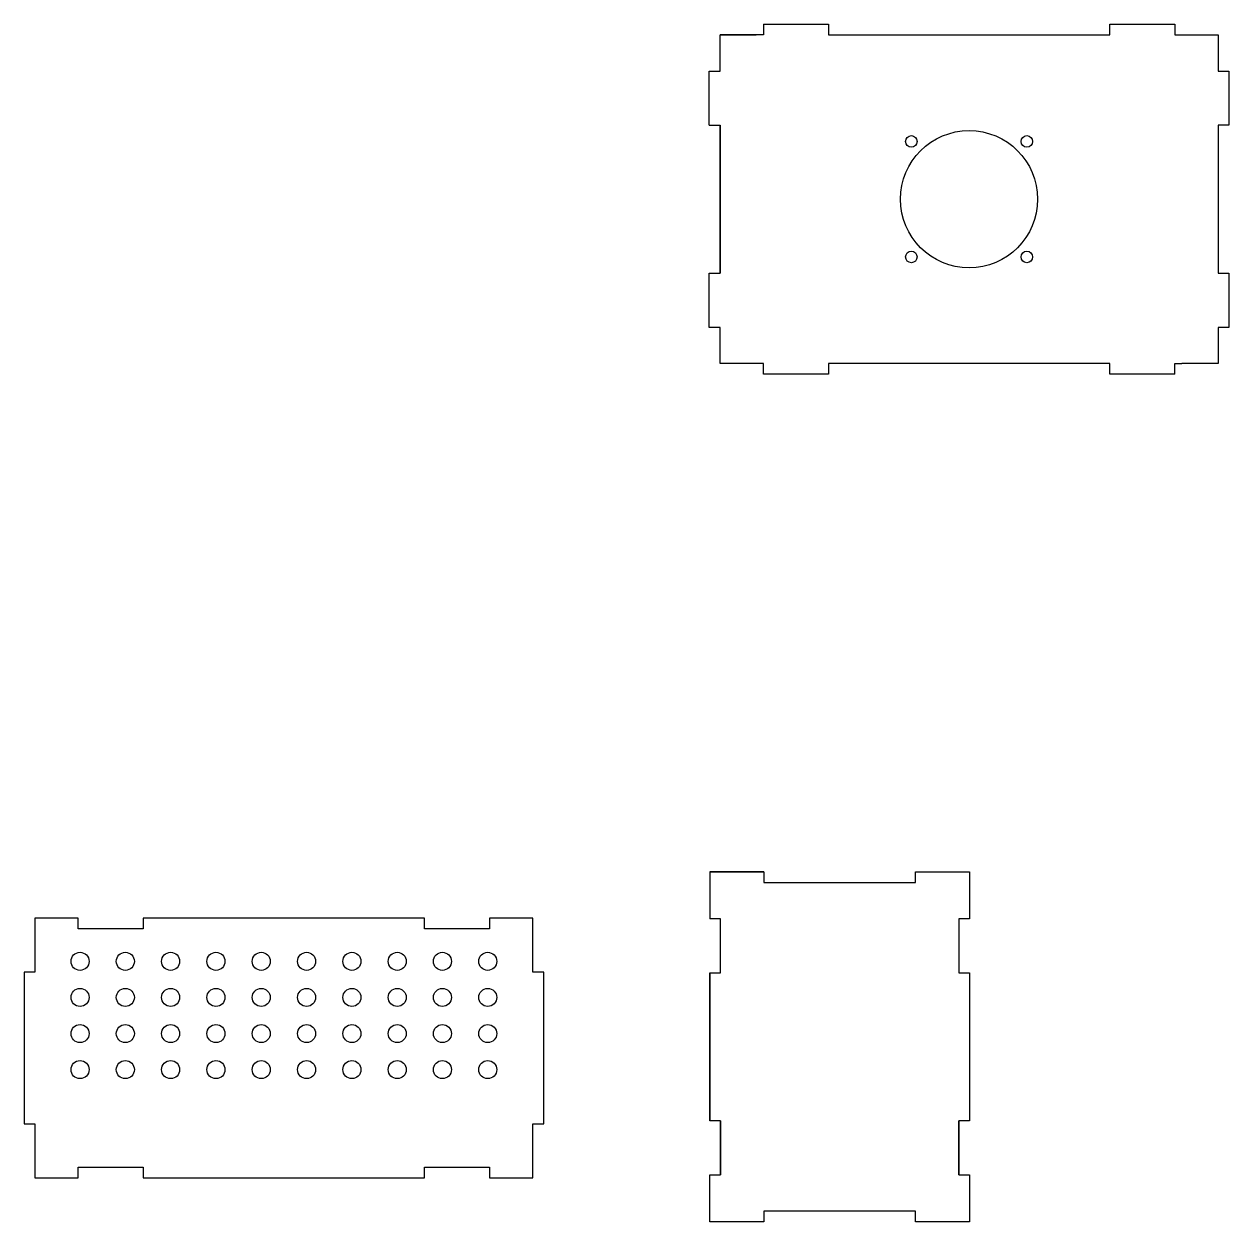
# Model space of a CAD drawing. Header units: millimetres. Extents: x -18 to 316, y -141 to 191.
import ezdxf

# ---------------------------------------------------------------- set-up
doc = ezdxf.new("R2010")
doc.units = ezdxf.units.MM
doc.layers.get('0').update_dxf_attribs({"linetype": 'CONTINUOUS'})

msp = doc.modelspace()

# ---------------------------------------------------------------- linework, layer by layer
for p, q in [((186.87, 191.03), (204.87, 191.03)), ((186.87, 191.03), (186.87, 188.03)), ((204.87, 191.03), (204.87, 188.03)), ((282.87, 188.03), (282.87, 191.03)), ((282.87, 191.03), (300.87, 191.03)), ((300.87, 191.03), (300.87, 188.03)), ((174.87, 188.03), (184.87, 188.03)), ((184.87, 188.03), (174.87, 188.03)), ((174.87, 178.03), (174.87, 188.03)), ((186.87, 188.03), (184.87, 188.03)), ((204.87, 188.03), (282.87, 188.03)), ((300.87, 188.03), (302.87, 188.03)), ((302.87, 188.03), (312.87, 188.03)), ((312.87, 188.03), (312.87, 178.03)), ((171.87, 163.03), (171.87, 178.03)), ((171.87, 178.03), (174.87, 178.03)), ((312.87, 178.03), (315.87, 178.03)), ((315.87, 178.03), (315.87, 163.03)), ((171.87, 163.03), (174.87, 163.03)), ((174.87, 163.03), (174.87, 122.03)), ((174.87, 122.03), (174.87, 163.03)), ((315.87, 163.03), (312.87, 163.03)), ((312.87, 163.03), (312.87, 122.03)), ((171.87, 107.03), (171.87, 122.03)), ((171.87, 122.03), (174.87, 122.03)), ((312.87, 122.03), (315.87, 122.03)), ((315.87, 122.03), (315.87, 107.03)), ((174.87, 107.03), (171.87, 107.03)), ((174.87, 97.03), (174.87, 107.03)), ((315.87, 107.03), (312.87, 107.03)), ((312.87, 107.03), (312.87, 97.03)), ((184.87, 97.03), (174.87, 97.03)), ((186.87, 97.03), (184.87, 97.03)), ((186.87, 94.03), (186.87, 97.03)), ((282.87, 97.03), (204.87, 97.03)), ((204.87, 97.03), (204.87, 94.03)), ((282.87, 94.03), (282.87, 97.03)), ((300.87, 94.03), (300.87, 97.03)), ((300.87, 97.03), (302.87, 97.03)), ((312.87, 97.03), (302.87, 97.03)), ((204.87, 94.03), (186.87, 94.03)), ((300.87, 94.03), (282.87, 94.03)), ((172, -43.78), (172, -56.78)), ((172, -43.78), (187, -43.78)), ((187, -43.78), (172, -43.78)), ((187, -43.78), (187, -46.78)), ((229, -46.78), (229, -43.78)), ((229, -43.78), (244, -43.78)), ((244, -43.78), (244, -56.78)), ((187, -46.78), (229, -46.78)), ((175, -56.78), (172, -56.78)), ((175, -71.78), (175, -56.78)), ((244, -56.78), (241, -56.78)), ((241, -56.78), (241, -71.78)), ((172, -112.78), (172, -71.78)), ((172, -71.78), (172, -112.78)), ((172, -71.78), (175, -71.78)), ((241, -71.78), (244, -71.78)), ((244, -71.78), (244, -112.78)), ((175, -112.78), (172, -112.78)), ((175, -127.78), (175, -112.78)), ((175, -112.78), (175, -127.78)), ((244, -112.78), (241, -112.78)), ((241, -112.78), (241, -127.78)), ((241, -127.78), (241, -112.78)), ((172, -140.78), (172, -127.78)), ((172, -127.78), (175, -127.78)), ((241, -127.78), (244, -127.78)), ((244, -127.78), (244, -140.78)), ((229, -137.78), (187, -137.78)), ((187, -137.78), (187, -140.78)), ((229, -140.78), (229, -137.78)), ((187, -140.78), (172, -140.78)), ((244, -140.78), (229, -140.78))]:
    msp.add_line(p, q)
msp.add_lwpolyline([(-3, -56.6), (-15, -56.6), (-15, -71.6), (-18, -71.6), (-18, -113.6), (-15, -113.6), (-15, -128.6), (-3, -128.6), (-3, -125.6), (15, -125.6), (15, -128.6), (93, -128.6), (93, -125.6), (111, -125.6), (111, -128.6), (123, -128.6), (123, -113.6), (126, -113.6), (126, -71.6), (123, -71.6), (123, -56.6), (111, -56.6), (111, -59.6), (93, -59.6), (93, -56.6), (15, -56.6), (15, -59.6), (-3, -59.6)], close=True)
for centre, radius in [((243.87, 142.53), 19), ((227.87, 158.53), 1.6), ((259.87, 158.53), 1.6), ((227.87, 126.53), 1.6), ((259.87, 126.53), 1.6), ((-2.5, -68.6), 2.5), ((-2.5, -68.6), 2.5), ((10.06, -68.6), 2.5), ((22.61, -68.6), 2.5), ((35.17, -68.6), 2.5), ((47.72, -68.6), 2.5), ((60.28, -68.6), 2.5), ((72.83, -68.6), 2.5), ((85.39, -68.6), 2.5), ((97.94, -68.6), 2.5), ((110.5, -68.6), 2.5), ((-2.5, -78.6), 2.5), ((10.06, -78.6), 2.5), ((22.61, -78.6), 2.5), ((35.17, -78.6), 2.5), ((47.72, -78.6), 2.5), ((60.28, -78.6), 2.5), ((72.83, -78.6), 2.5), ((85.39, -78.6), 2.5), ((97.94, -78.6), 2.5), ((110.5, -78.6), 2.5), ((-2.5, -88.6), 2.5), ((10.06, -88.6), 2.5), ((22.61, -88.6), 2.5), ((35.17, -88.6), 2.5), ((47.72, -88.6), 2.5), ((60.28, -88.6), 2.5), ((72.83, -88.6), 2.5), ((85.39, -88.6), 2.5), ((97.94, -88.6), 2.5), ((110.5, -88.6), 2.5), ((-2.5, -98.6), 2.5), ((10.06, -98.6), 2.5), ((22.61, -98.6), 2.5), ((35.17, -98.6), 2.5), ((47.72, -98.6), 2.5), ((60.28, -98.6), 2.5), ((72.83, -98.6), 2.5), ((85.39, -98.6), 2.5), ((97.94, -98.6), 2.5), ((110.5, -98.6), 2.5)]:
    msp.add_circle(centre, radius)

doc.saveas('drawing.dxf')
